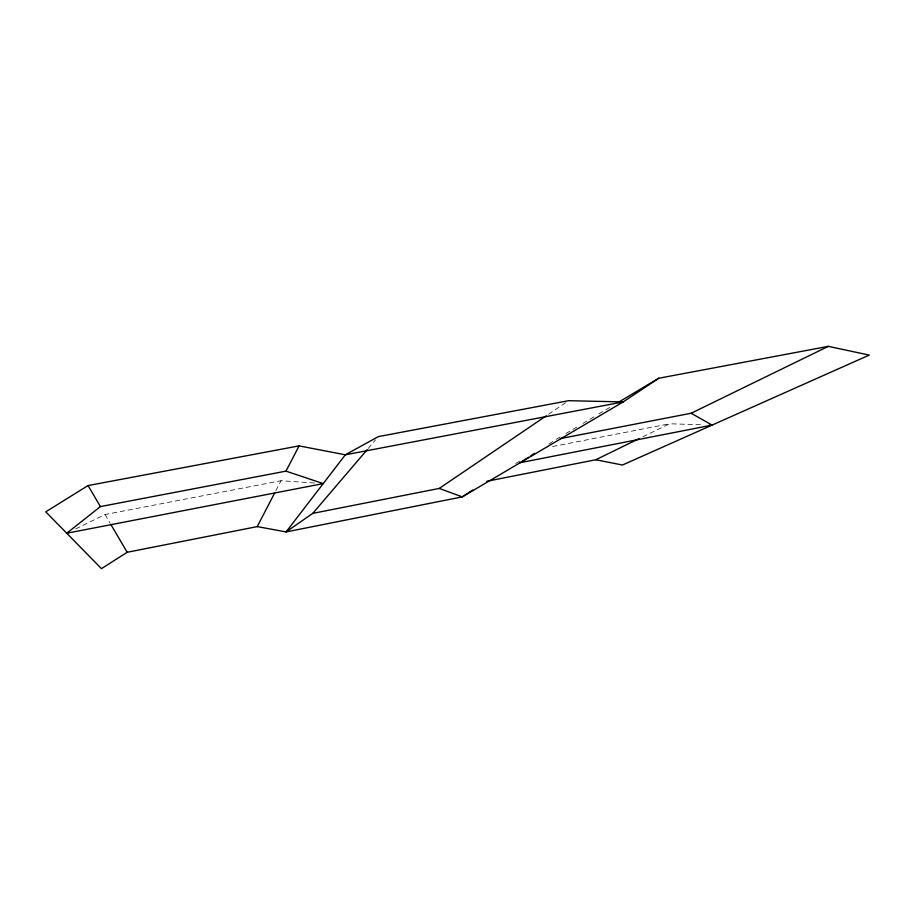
<?xml version="1.0" encoding="UTF-8"?>
<svg xmlns="http://www.w3.org/2000/svg" width="915" height="915" viewBox="0 0 915 915"><rect width="100%" height="100%" fill="white"/><g stroke="black" fill="none" stroke-linecap="round" stroke-linejoin="round"><path stroke-width="0.69" stroke-dasharray="4.58 3.43" d="M275.884 490.646L281.019 480.73L316.178 483.131M368.185 448.51L375.573 439.863M548.577 414.266L566.213 402.303M548.943 444.05L553.735 440.95M515.751 463.447L520.612 460.554M556.126 439.394L561.032 436.478M565.928 433.55L576.93 427.008M583.027 423.359L594.018 416.817M598.913 413.9L611.117 406.626M75.693 528.881L105.053 514.539L281.019 480.73M642.845 436.798L669.574 423.771L703.566 424.834M552.603 446.52L669.574 423.771M105.053 514.539L110.052 523.06"/><path stroke-width="1.37" d="M486.757 481.29L595.768 459.765L622.463 465.026L869.25 355.077L828.304 346.362L658.754 378.25L623.207 401.914L345.344 454.801L299.079 445.88L88.069 485.556L45.75 511.828L101.462 568.638L127.174 552.283L257.252 526.605L274.603 493.128M285.995 471.134L323.212 483.6L66.749 533.239L100.398 506.59L285.995 471.134L299.079 445.88M257.252 526.605L286.086 531.924L312.77 513.372L367.258 449.585M312.77 513.372L439.223 488.438L546.232 415.856M472.666 489.983L462.281 496.879L286.086 531.924L345.344 454.801L378.341 436.615L568.57 400.701L623.207 401.914L462.281 496.879L439.223 488.438M528.618 457.237L520.246 462.67L712.076 425.098L691.145 413.248L560.3 438.594M531.009 455.693L534.6 453.36M618.449 402.257L658.754 378.25M66.749 533.239L69.3 531.992M595.768 459.765L639.036 438.662M691.145 413.248L828.304 346.362M709.239 425.018L712.076 425.098M88.069 485.556L100.398 506.59M110.761 524.284L127.174 552.283"/></g></svg>
